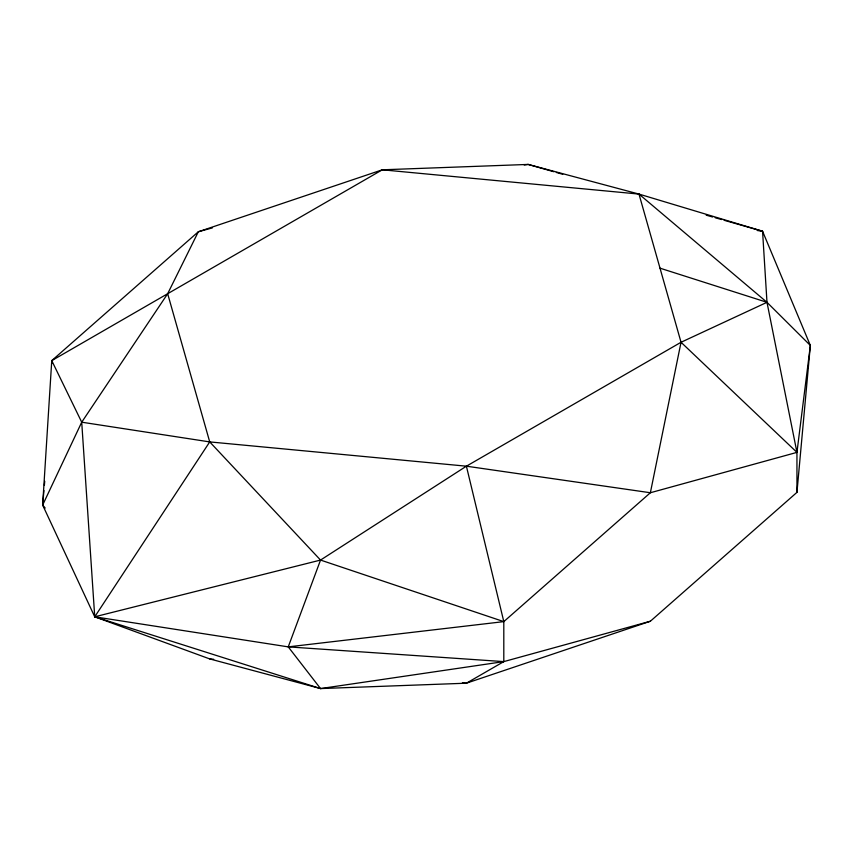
<?xml version="1.0" encoding="UTF-8"?>
<svg xmlns="http://www.w3.org/2000/svg" width="853" height="853" viewBox="0 0 853 853"><rect width="100%" height="100%" fill="white"/><g stroke="black" fill="none" stroke-linecap="round" stroke-linejoin="round"><path stroke-width="1.28" d="M45.198 508.057L42.65 505.083L51.756 360.638L198.333 231.76L382.304 169.8L528.167 164.426L638.982 194.079L762.561 231.238L810.35 345.444L796.947 492.362L650.37 621.24L466.399 683.2L320.536 688.574L209.721 658.921L94.736 616.804L42.65 505.083L43.919 490.539M44.377 485.25L44.729 481.284M796.947 492.362L796.947 452.378L810.35 345.444L766.986 302.314L638.982 194.079L382.304 169.8L51.756 360.638L51.756 363.218M638.982 194.079L681.035 342.266L650.37 492.746L503.803 621.624L288.25 646.873L94.736 616.804L81.717 422.192L51.756 360.638M650.37 621.24L503.803 661.608L320.536 688.574L288.25 646.873L320.536 560.069L466.399 466.186L681.035 342.266L766.986 302.314L762.561 231.238L724.133 220.287M42.65 505.083L81.717 422.192L167.668 293.72L198.333 231.76L212.354 227.9M320.536 688.574L94.736 616.804L209.721 441.907L167.668 293.72M81.717 422.192L209.721 441.907L466.399 466.186L503.803 621.624L503.803 661.608L466.399 683.2L462.433 682.826M660.009 268.173L766.986 302.314L796.947 452.378L650.37 492.746L466.399 466.186M94.736 616.804L320.536 560.069L503.803 621.624M524.211 165.013L528.167 164.426L553.789 171.73M288.25 646.873L503.803 661.608M209.721 658.921L213.687 659.294M757.283 230.502L762.561 231.238M556.348 172.466L562.756 174.289M706.199 215.169L712.607 217.003M715.166 217.728L721.574 219.552M681.035 342.266L796.947 452.378M209.721 441.907L320.536 560.069"/></g></svg>
